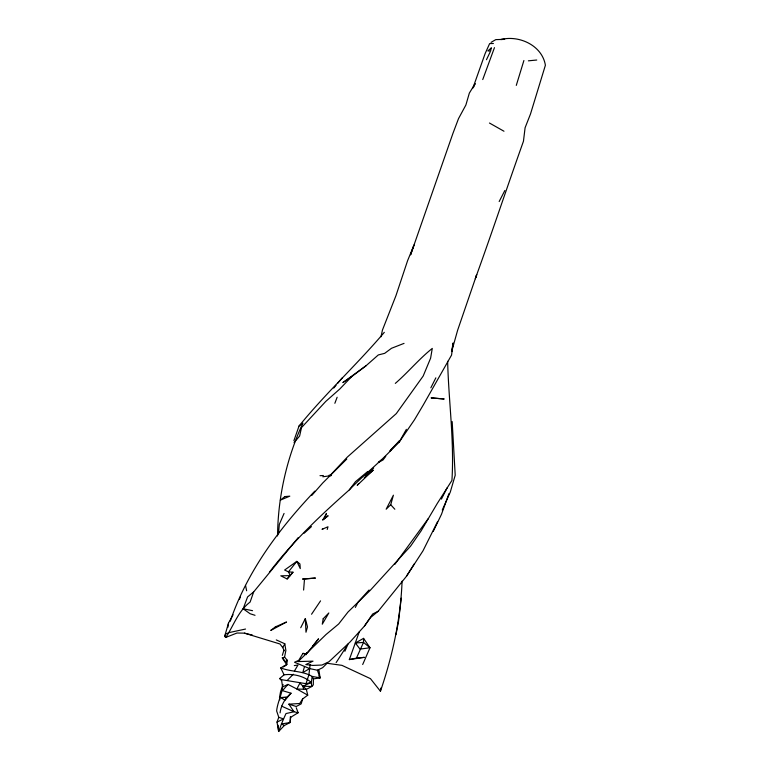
<?xml version="1.0" encoding="UTF-8"?>
<svg xmlns="http://www.w3.org/2000/svg" width="770" height="770" viewBox="0 0 770 770"><rect width="100%" height="100%" fill="white"/><g stroke="black" fill="none" stroke-linecap="round" stroke-linejoin="round"><path stroke-width="1.16" d="M363.565 638.359L370.004 647.743L359.994 649.11L355.384 643.008L363.565 638.359L363.507 642.411L356.433 658.109L349.339 659.582L359.244 631.929M276.286 639.918L284.804 643.778L285.872 650.467L284.563 657.108L287.123 660.14L286.864 664.481L280.742 667.917C290.916 671.95 302.572 670.68 312.187 676.455L313.419 678.909L313.294 684.876L311.802 686.484L306.354 689.381L296.835 688.996L287.97 684.395L282.58 686.946C281.714 695.05 277.46 702.567 276.632 710.922L278.779 717.313L277.017 722.087L278.625 731.5L284.322 725.533L290.088 722.51L290.685 717.293L290.357 716.783L290.088 722.51L281.464 723.993L278.625 731.5L278.114 725.205M277.556 535.968C277.912 497.131 286.632 458.266 302.889 423.144L299.03 426.022L293.89 440.709M402.084 581.138C400.65 618.801 392.584 655.722 380.438 691.248L370.466 678.659L341.928 665.347L327.086 663.278L322.63 667.686L317.404 670.227L309.665 668.601L294.515 662.248L298.712 660.342L302.985 653.355L306.46 653.884M303.611 590.061L304.506 578.992L315.459 578.058L302.533 579.04L304.506 578.992M278.461 533.88L279.327 524.399L284.063 513.436M401.228 598.146L398.562 621.255L395.982 634.615M296.229 707.726L298.144 712.731L294.015 711.75L288.875 704.165L299.674 703.51L302.658 698.939L307.74 695.156L296.835 688.996L299.896 683.134L302.966 686.224L311.802 686.484L311.311 682.441C303.919 676.041 293.611 673.567 284.072 674.809L279.703 678.514L281.522 679.66L305.988 683.683L308.876 674.886L310.156 664.577M380.438 691.248L380.842 688.024M303.476 688.89L302.966 686.224L311.311 682.441L312.187 676.455L320.079 677.86L318.972 670.429L317.404 670.227L320.079 677.86L313.419 678.909M227.853 627.367L228.536 623.017L233.06 614.807M451.634 351.524L453.116 342.987L451.567 355.066L423.259 404.991L414.481 419.785L399.043 442.317L390.409 450.277M399.043 442.317L406.396 429.333M451.672 351.476L457.611 330.301L476.717 274.63L475.639 277.72M381.034 336.769L382.421 330.118L395.944 295.699L407.59 260.683L414.01 245.043L410.583 254.86L452.943 133.374L458.516 118.628L465.889 104.999L469.344 93.103L475.167 83.593L473.435 87.443M280.068 712.885C281.021 705.243 285.198 698.169 291.041 693.202L282.484 690.651L287.97 684.395M390.717 504.745L393.412 495.187L386.155 509.211L390.717 504.745L394.837 509.24M327.221 529.452L327.991 526.767L322.014 529.337L322.909 529M304.545 666.435L302.764 672.576L309.665 668.601M252.522 635.144L244.437 633.142L236.968 633.027L225.822 637.396L224.609 636.443L228.536 623.017M516.285 85.393L523.898 60.512M302.658 698.939L301.157 703.905L296.2 706.494L288.875 704.165M282.33 655.347L283.938 650.159M230.269 621.207C247.093 571.658 279.019 528.798 314.786 491.144M324.767 518.643L326.499 513.378L322.774 519.923L327.972 515.91L322.774 519.923M472.886 88.117L485.148 53.534L489.633 43.592L493.406 43.495M239.48 599.368L240.259 597.106M283.071 684.52L280.492 691.98L279.51 697.533L279.847 699.834M298.25 537.576L253.677 591.909L250.125 602.044C238.2 611.024 233.695 625.5 225.822 637.396M448.949 493.618L441.499 514.264L433.24 531.406M482.742 79.56L494.465 47.644M255.024 615.307L250.125 613.748L243.166 608.781L247.574 596.933L253.677 591.909M334.854 403.297L337.135 397.243M475.273 278.75C491.847 233.146 507.112 186.985 523.456 141.247L525.092 127.743L530.491 114.008L545.391 65.257C542.205 45.488 519.153 34.852 500.798 39.539L504.677 39.366L495.793 39.616L491.077 42.35M287.123 660.14L286.19 662.354L282.282 657.84L284.563 657.108M362.689 664.52L370.004 647.743L363.507 642.411L355.384 643.008M344.873 651.304L348.059 644.038L336.153 662.585M437.639 521.511L422.99 550.829L406.483 576.249L378.234 611.216L370.582 617.511L364.412 626.125L350.032 642.016L328.915 661.786L321.976 665.039L312.841 665.424L305.815 664.568L313.024 661.16L298.115 661.565L326.037 634.509L338.656 623.989L347.992 612.034L370.37 590.215L410.554 546.19L421.036 530.992L437.235 503.522L451.923 480.432C454.425 440.652 448.583 401.006 447.649 361.303M442.269 510.029L450.286 492.088L455.205 475.234L452.183 421.594M486.467 59.723L490.163 51.985M224.609 636.443L225.841 633.922L229.306 632.545L245.543 629.051M430.844 387.801L435.849 377.839M300.724 627.723L305.315 618.618L307.49 626.886L305.988 632.228L305.315 618.618M441.422 499.095L447.139 487.843M499.172 201.528L504.86 190.508M355.355 607.405L358.146 602.034L369.061 589.993M284.265 650.794L282.773 647.628L284.804 643.778M294.39 671.094L298 665.01L294.304 665.607M406.483 576.249L414.337 563.775M311.552 614.239L320.551 600.87M364.412 626.125L372.67 614.017L378.234 611.216M394.789 564.41L428.197 518.72M269.404 572.235C292.475 541.714 320.753 515.207 349.339 489.855C365.548 472.963 384.451 459.132 399.284 440.969L391.16 449.391M349.339 489.855L355.451 481.712L367.627 471.567M385.751 456.36L383.036 459.959L378.349 462.51L381.131 460.21M292.995 572.197L287.143 578.963L280.781 575.825L290.29 575.633L288.452 571.86L284.621 570.031L296.835 561.369L299.934 563.958L300.271 568.597L296.835 561.369L288.452 571.86L292.995 572.197L287.143 578.963M312.784 645.982L318.539 638.811L307.114 653.307L306.498 652.883M299.03 426.022C325.7 393.229 356.962 364.518 384.317 332.332M333.747 388.061L336.028 385.308M337.558 383.47L342.14 377.954M294.044 442.683L299.617 436.041L301.513 427.6L325.739 401.44L339.791 389.014L351.486 376.78L366.058 365.74L378.311 354.941L384.663 353.353L391.507 348.281L404.038 343.382M358.704 483.579L357.203 485.321L373.257 470.095L364.258 477.698M291.041 693.202L284.91 700.286L281.098 697.63L279.51 697.533L286.786 697.293L281.098 697.63M311.696 495.524L322.697 483.021L346.779 459.036M329.579 475.976L347.299 457.12L396.29 413.615L423.173 376.058L430.613 358.166L432.268 348.425C418.909 359.08 408.177 372.257 395.308 383.393M287.316 680.324L293.312 674.231M283.322 666.945L284.794 665.492M365.423 476.033L373.681 467.919M304.14 533.225L311.475 526.584M284.361 666.445L286.864 664.481M366.058 365.74L342.871 382.594L351.486 376.78M298.115 661.565L299.559 660.641M290.685 717.293L298.144 712.731M277.017 722.087L283.581 718.92L285.988 713.569L294.015 711.75L281.56 706.109M389.543 451.076L390.948 450.508M305.988 683.683L311.311 682.441M349.339 659.582L364.345 657.349L356.433 658.109M322.813 476.774L331.09 475.648M528.364 60.83L536.738 60.022M320.002 475.696L323.4 475.523M329.069 475.234L331.331 475.119M243.166 608.781L252.541 610.687M244.437 633.142L279.982 643.99L282.773 647.628M278.779 717.313L283.581 718.92L281.464 723.993L284.322 725.533M282.282 657.84L286.257 664.038M302.985 653.355L306.296 654.654M489.46 123.027L503.975 131.237M302.966 686.224L306.354 689.381L307.74 695.156M279.703 678.514L281.117 680.189M318.905 675.935L320.079 677.86M280.742 667.917L284.072 674.809M245.534 585.431L246.641 590.773M281.522 679.66L282.58 686.946M323.198 618.743L322.284 624.201L328.829 612.968L323.198 618.743M491.25 47.99L490.615 51.022L487.853 50.916L491.25 47.99M284.881 496.583L280.328 500.163L289.799 496.159L284.881 496.583M275.4 626.876L270.751 630.447L286.536 622.006L275.4 626.876M444.001 398.976L431.248 397.897L444.001 398.976"/></g></svg>
